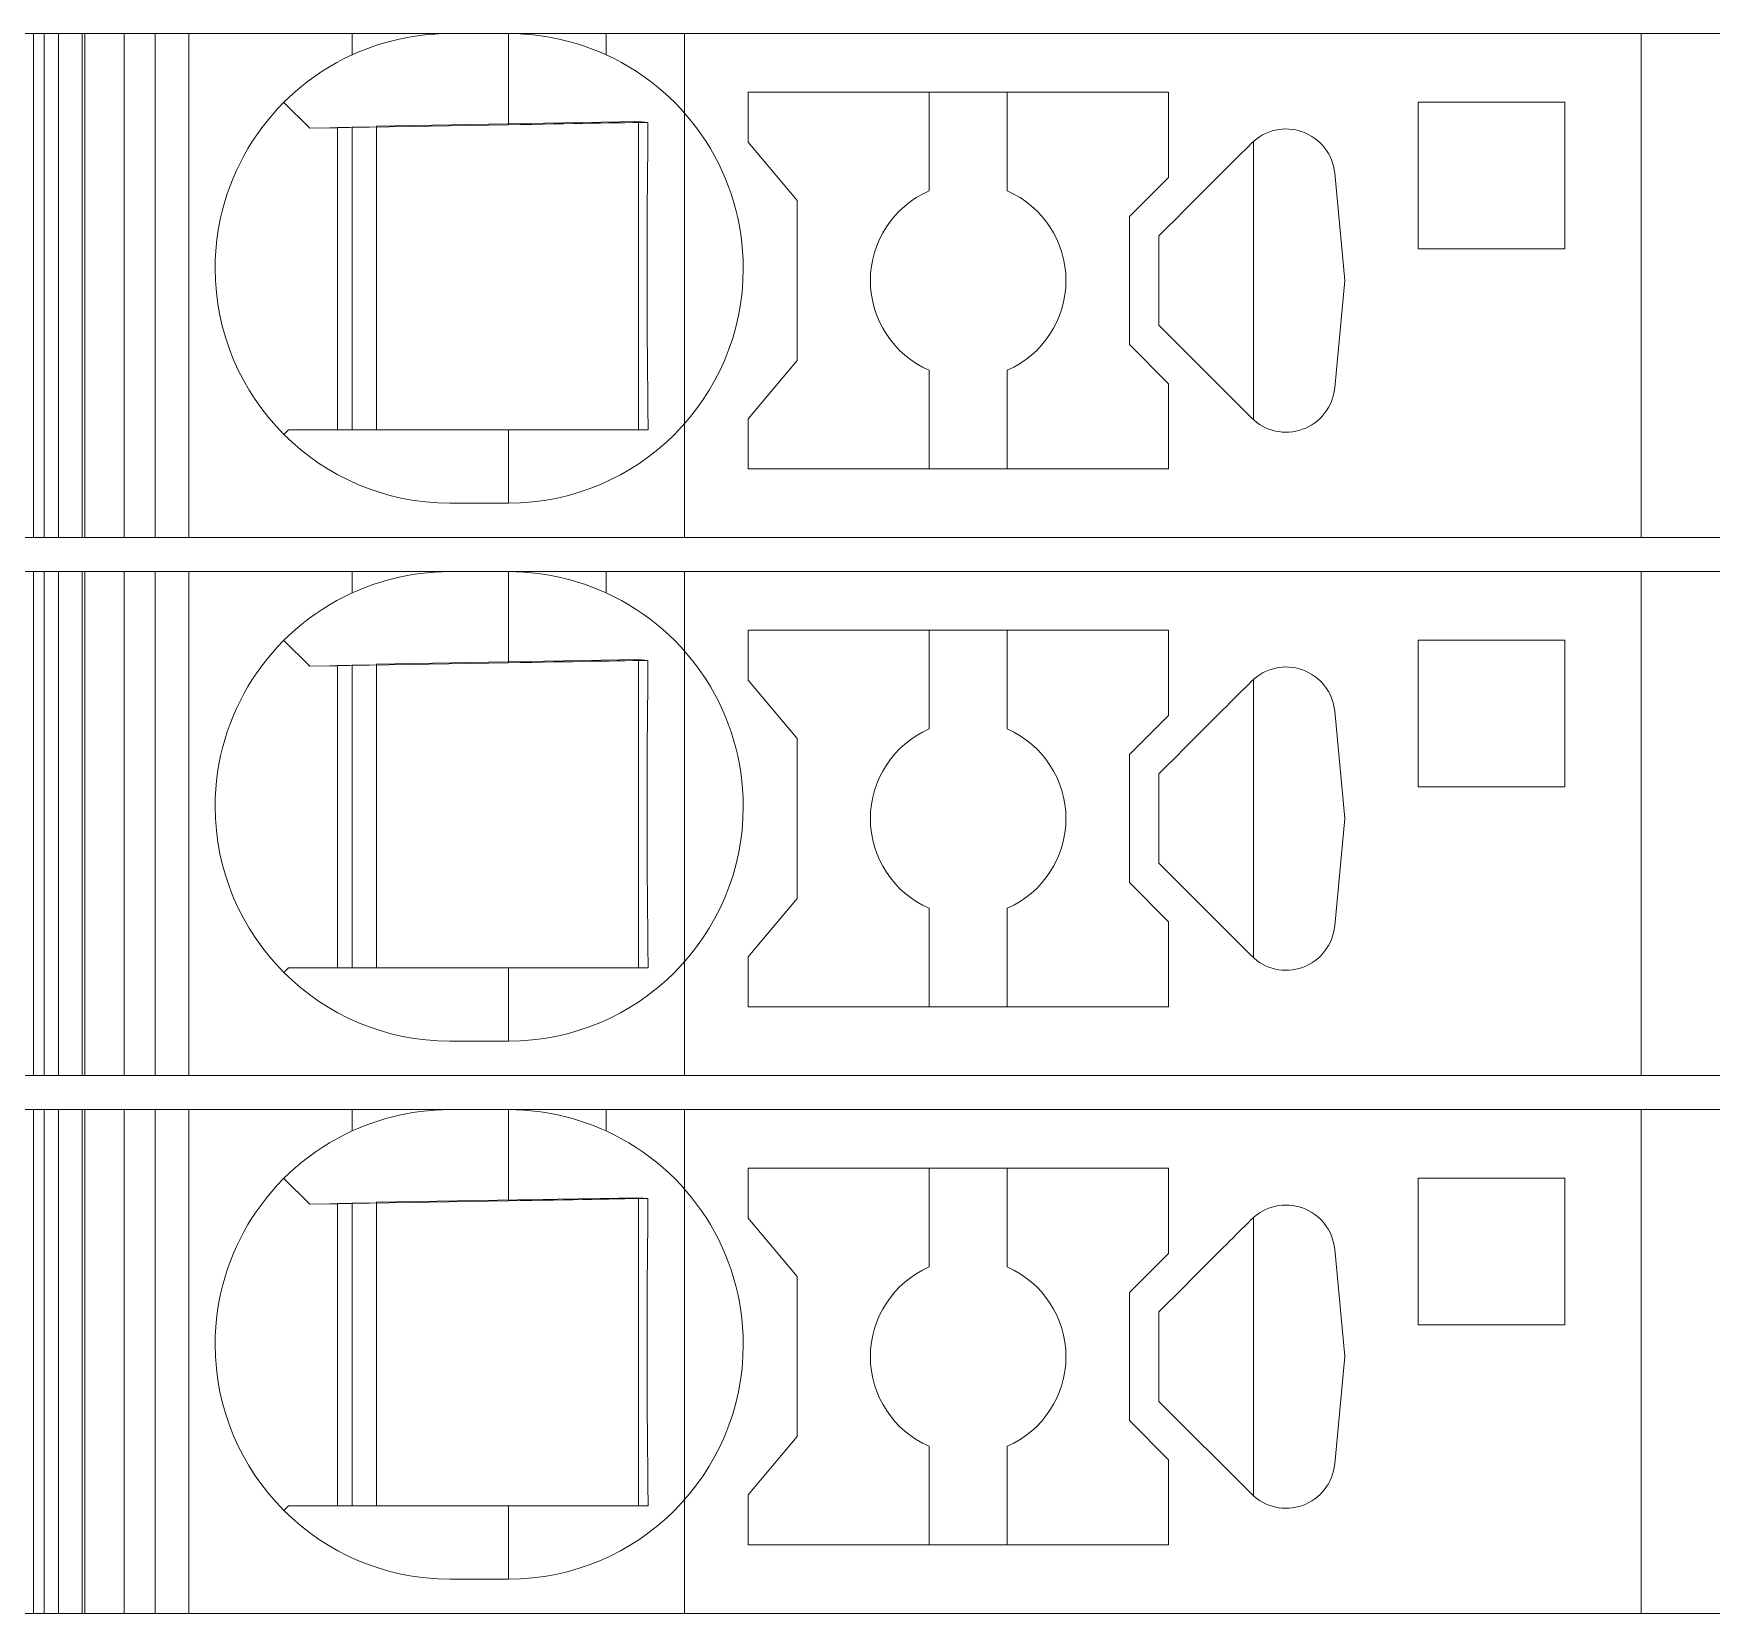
# Model space of a CAD drawing. Header units: millimetres. Extents: x 0 to 1680, y 0 to 1188.
# Drawn here: x 891.89 to 909.05, y 446.35 to 462.5 of the extents above; entities that cross this region are included whole.
import ezdxf
from ezdxf.enums import TextEntityAlignment as Align

# ---------------------------------------------------------------- set-up
doc = ezdxf.new("R2010")
doc.units = ezdxf.units.MM
for name, color, linetype, lineweight in [('EPLAN309', 5, 'Continuous', 5), ('EPLAN493', 5, 'Continuous', 5), ('MAIN-1', 7, 'Continuous', 5), ('MAIN-2', 7, 'Continuous', 5)]:
    doc.layers.add(name, color=color, linetype=linetype, lineweight=lineweight)
doc.styles.add('Tahoma', font='')
doc.styles.get('Tahoma').set_extended_font_data('Tahoma')

# ---------------------------------------------------------------- blocks, each defined once
blk = doc.blocks.new('EPLSYM_LibrarySPECIAL_Symbol12_Variant0_Placement8_14')
at = {"layer": 'EPLAN309', "lineweight": 13, "ltscale": 16}
blk.add_lwpolyline([(0, -5.15), (68.15, -5.15), (68.15, 0), (0, 0)], close=True, dxfattribs=at)
at = {"layer": 'EPLAN493', "color": 5, "style": 'Tahoma'}
blk.add_attdef('17_20450', text='', height=2.3478, dxfattribs=at).set_placement((0, -21.83478), align=Align.MIDDLE_RIGHT)
blk = doc.blocks.new('EPLSYM_LibrarySPECIAL_Symbol12_Variant0_Placement8_15')
at = {"layer": 'EPLAN309', "lineweight": 13, "ltscale": 16}
blk.add_lwpolyline([(0, -5.15), (68.15, -5.15), (68.15, 0), (0, 0)], close=True, dxfattribs=at)
at = {"layer": 'EPLAN493', "color": 5, "style": 'Tahoma'}
blk.add_attdef('17_20450', text='', height=2.3478, dxfattribs=at).set_placement((0, -21.83478), align=Align.MIDDLE_RIGHT)
blk = doc.blocks.new('EPLSYM_LibrarySPECIAL_Symbol12_Variant0_Placement8_16')
at = {"layer": 'EPLAN309', "lineweight": 13, "ltscale": 16}
blk.add_lwpolyline([(0, -5.15), (68.15, -5.15), (68.15, 0), (0, 0)], close=True, dxfattribs=at)
at = {"layer": 'EPLAN493', "color": 5, "style": 'Tahoma'}
blk.add_attdef('17_20450', text='', height=2.3478, dxfattribs=at).set_placement((0, -21.83478), align=Align.MIDDLE_RIGHT)

msp = doc.modelspace()

# ---------------------------------------------------------------- linework, layer by layer
at = {"layer": 'MAIN-1'}
for p, q in [((892.001, 462.5), (891.893, 462.5)), ((891.893, 457.35), (891.893, 462.5)), ((892.001, 462.5), (895.15, 462.5)), ((892.001, 457.35), (892.001, 462.5)), ((895.15, 462.5), (896.15, 462.5)), ((895.15, 462.5), (895.15, 462.282)), ((895.313, 462.349), (895.372, 462.37)), ((895.372, 462.37), (895.433, 462.39)), ((895.433, 462.39), (895.497, 462.409)), ((895.497, 462.409), (895.563, 462.427)), ((895.563, 462.427), (895.631, 462.443)), ((895.631, 462.443), (895.701, 462.458)), ((895.701, 462.458), (895.772, 462.47)), ((895.772, 462.47), (895.846, 462.481)), ((895.846, 462.481), (895.921, 462.489)), ((895.921, 462.489), (895.997, 462.495)), ((895.997, 462.495), (896.073, 462.499)), ((896.073, 462.499), (896.15, 462.5)), ((896.75, 462.5), (896.15, 462.5)), ((896.827, 462.499), (896.75, 462.5)), ((897.75, 462.5), (896.75, 462.5)), ((896.75, 461.568), (896.75, 462.5)), ((896.903, 462.495), (896.827, 462.499)), ((896.979, 462.489), (896.903, 462.495)), ((897.054, 462.481), (896.979, 462.489)), ((897.128, 462.47), (897.054, 462.481)), ((897.199, 462.458), (897.128, 462.47)), ((897.269, 462.443), (897.199, 462.458)), ((897.337, 462.427), (897.269, 462.443)), ((897.403, 462.409), (897.337, 462.427)), ((897.467, 462.39), (897.403, 462.409)), ((897.528, 462.37), (897.467, 462.39)), ((897.587, 462.349), (897.528, 462.37)), ((897.75, 462.5), (908.332, 462.5)), ((897.75, 462.5), (897.75, 462.282)), ((909.05, 462.5), (908.332, 462.5)), ((908.332, 457.35), (908.332, 462.5)), ((895.15, 462.282), (895.202, 462.305)), ((895.202, 462.305), (895.256, 462.327)), ((895.256, 462.327), (895.313, 462.349)), ((897.644, 462.327), (897.587, 462.349)), ((897.698, 462.305), (897.644, 462.327)), ((897.75, 462.282), (897.698, 462.305)), ((899.2, 461.9), (899.2, 461.389)), ((903.5, 461.9), (899.2, 461.9)), ((901.05, 461.9), (901.05, 460.892)), ((901.85, 460.892), (901.85, 461.9)), ((903.5, 461.029), (903.5, 461.9)), ((894.453, 461.797), (894.717, 461.533)), ((906.05, 461.8), (906.05, 460.3)), ((907.55, 461.8), (906.05, 461.8)), ((907.55, 460.3), (907.55, 461.8)), ((894.717, 461.533), (896.75, 461.568)), ((895, 458.45), (895, 461.538)), ((895.15, 461.54), (895.15, 458.45)), ((895.4, 458.45), (895.4, 461.545)), ((896.87, 461.57), (896.75, 461.568)), ((896.987, 461.572), (896.87, 461.57)), ((897.1, 461.574), (896.987, 461.572)), ((897.209, 461.576), (897.1, 461.574)), ((897.313, 461.578), (897.209, 461.576)), ((897.412, 461.579), (897.313, 461.578)), ((897.507, 461.581), (897.412, 461.579)), ((897.599, 461.583), (897.507, 461.581)), ((897.688, 461.584), (897.599, 461.583)), ((897.774, 461.586), (897.688, 461.584)), ((897.858, 461.587), (897.774, 461.586)), ((897.94, 461.588), (897.858, 461.587)), ((898.02, 461.59), (897.94, 461.588)), ((898.099, 461.591), (898.02, 461.59)), ((898.079, 458.45), (898.079, 461.591)), ((898.176, 461.592), (898.099, 461.591)), ((898.175, 461.45), (898.176, 461.522)), ((898.176, 461.522), (898.176, 461.592)), ((898.173, 461.303), (898.174, 461.377)), ((898.174, 461.377), (898.175, 461.45)), ((899.7, 460.793), (899.2, 461.389)), ((904.315, 461.347), (904.284, 461.316)), ((904.346, 461.379), (904.315, 461.347)), ((904.367, 461.398), (904.367, 458.552)), ((898.172, 461.149), (898.173, 461.227)), ((898.173, 461.227), (898.173, 461.303)), ((904.158, 461.191), (904.127, 461.159)), ((904.19, 461.222), (904.158, 461.191)), ((904.221, 461.253), (904.19, 461.222)), ((904.252, 461.285), (904.221, 461.253)), ((904.284, 461.316), (904.252, 461.285)), ((898.17, 460.988), (898.171, 461.07)), ((898.171, 461.07), (898.172, 461.149)), ((903.1, 460.629), (903.5, 461.029)), ((903.983, 461.015), (903.943, 460.975)), ((904.021, 461.053), (903.983, 461.015)), ((904.058, 461.09), (904.021, 461.053)), ((904.094, 461.126), (904.058, 461.09)), ((904.127, 461.159), (904.094, 461.126)), ((905.302, 459.975), (905.198, 461.072)), ((898.169, 460.817), (898.17, 460.904)), ((898.17, 460.904), (898.17, 460.988)), ((903.823, 460.856), (903.742, 460.774)), ((903.902, 460.934), (903.823, 460.856)), ((903.943, 460.975), (903.902, 460.934)), ((898.168, 460.632), (898.169, 460.726)), ((898.169, 460.726), (898.169, 460.817)), ((899.7, 459.157), (899.7, 460.793)), ((903.658, 460.69), (903.572, 460.604)), ((903.742, 460.774), (903.658, 460.69)), ((898.167, 460.431), (898.168, 460.534)), ((898.168, 460.534), (898.168, 460.632)), ((903.1, 460.629), (903.1, 459.321)), ((903.486, 460.518), (903.4, 460.432)), ((903.572, 460.604), (903.486, 460.518)), ((898.167, 460.324), (898.167, 460.431)), ((898.167, 460.213), (898.167, 460.324)), ((903.4, 460.302), (903.4, 460.432)), ((898.167, 460.1), (898.167, 460.213)), ((903.4, 460.171), (903.4, 460.302)), ((903.4, 460.04), (903.4, 460.171)), ((906.05, 460.3), (907.55, 460.3)), ((898.167, 459.979), (898.167, 460.1)), ((898.167, 459.861), (898.167, 459.979)), ((903.4, 459.91), (903.4, 460.04)), ((905.198, 458.878), (905.302, 459.975)), ((898.167, 459.747), (898.167, 459.861)), ((903.4, 459.779), (903.4, 459.91)), ((898.168, 459.638), (898.167, 459.747)), ((898.168, 459.534), (898.168, 459.638)), ((903.4, 459.648), (903.4, 459.779)), ((903.4, 459.518), (903.4, 459.648)), ((898.169, 459.434), (898.168, 459.534)), ((903.4, 459.518), (904.346, 458.571)), ((898.169, 459.339), (898.169, 459.434)), ((898.17, 459.248), (898.169, 459.339)), ((903.5, 458.921), (903.1, 459.321)), ((898.171, 459.159), (898.17, 459.248)), ((898.172, 459.073), (898.171, 459.159)), ((899.2, 458.561), (899.7, 459.157)), ((898.172, 458.99), (898.172, 459.073)), ((898.173, 458.908), (898.172, 458.99)), ((901.05, 458.05), (901.05, 459.058)), ((901.85, 458.05), (901.85, 459.058)), ((898.174, 458.829), (898.173, 458.908)), ((898.175, 458.75), (898.174, 458.829)), ((903.5, 458.05), (903.5, 458.921)), ((898.176, 458.674), (898.175, 458.75)), ((898.176, 458.598), (898.176, 458.674)), ((898.177, 458.524), (898.176, 458.598)), ((894.5, 458.45), (894.453, 458.403)), ((894.5, 458.45), (896.75, 458.45)), ((896.75, 458.45), (896.842, 458.45)), ((896.75, 458.45), (896.75, 457.7)), ((896.842, 458.45), (896.933, 458.45)), ((896.933, 458.45), (897.023, 458.45)), ((897.023, 458.45), (897.11, 458.45)), ((897.11, 458.45), (897.195, 458.45)), ((897.195, 458.45), (897.278, 458.45)), ((897.278, 458.45), (897.358, 458.45)), ((897.358, 458.45), (897.436, 458.45)), ((897.436, 458.45), (897.511, 458.45)), ((897.511, 458.45), (897.585, 458.45)), ((897.585, 458.45), (897.657, 458.45)), ((897.657, 458.45), (897.726, 458.45)), ((897.726, 458.45), (897.795, 458.45)), ((897.795, 458.45), (897.861, 458.45)), ((897.861, 458.45), (897.927, 458.45)), ((897.927, 458.45), (897.991, 458.45)), ((897.991, 458.45), (898.055, 458.45)), ((898.055, 458.45), (898.117, 458.45)), ((898.117, 458.45), (898.178, 458.45)), ((898.178, 458.45), (898.177, 458.524)), ((899.2, 458.561), (899.2, 458.05)), ((903.5, 458.05), (899.2, 458.05)), ((896.75, 457.7), (896.15, 457.7)), ((892.001, 457.35), (891.893, 457.35)), ((892.001, 457.35), (908.332, 457.35)), ((909.05, 457.35), (908.332, 457.35)), ((892.001, 457), (891.893, 457)), ((891.893, 451.85), (891.893, 457)), ((892.001, 457), (895.15, 457)), ((892.001, 451.85), (892.001, 457)), ((895.15, 457), (896.15, 457)), ((895.15, 457), (895.15, 456.782)), ((895.372, 456.87), (895.433, 456.89)), ((895.433, 456.89), (895.497, 456.909)), ((895.497, 456.909), (895.563, 456.927)), ((895.563, 456.927), (895.631, 456.943)), ((895.631, 456.943), (895.701, 456.958)), ((895.701, 456.958), (895.772, 456.97)), ((895.772, 456.97), (895.846, 456.981)), ((895.846, 456.981), (895.921, 456.989)), ((895.921, 456.989), (895.997, 456.995)), ((895.997, 456.995), (896.073, 456.999)), ((896.073, 456.999), (896.15, 457)), ((896.75, 457), (896.15, 457)), ((896.827, 456.999), (896.75, 457)), ((897.75, 457), (896.75, 457)), ((896.75, 456.068), (896.75, 457)), ((896.903, 456.995), (896.827, 456.999)), ((896.979, 456.989), (896.903, 456.995)), ((897.054, 456.981), (896.979, 456.989)), ((897.128, 456.97), (897.054, 456.981)), ((897.199, 456.958), (897.128, 456.97)), ((897.269, 456.943), (897.199, 456.958)), ((897.337, 456.927), (897.269, 456.943)), ((897.403, 456.909), (897.337, 456.927)), ((897.467, 456.89), (897.403, 456.909)), ((897.528, 456.87), (897.467, 456.89)), ((897.75, 457), (908.332, 457)), ((897.75, 457), (897.75, 456.782)), ((909.05, 457), (908.332, 457)), ((908.332, 451.85), (908.332, 457)), ((895.15, 456.782), (895.202, 456.805)), ((895.202, 456.805), (895.256, 456.827)), ((895.256, 456.827), (895.313, 456.849)), ((895.313, 456.849), (895.372, 456.87)), ((897.587, 456.849), (897.528, 456.87)), ((897.644, 456.827), (897.587, 456.849)), ((897.698, 456.805), (897.644, 456.827)), ((897.75, 456.782), (897.698, 456.805)), ((899.2, 456.4), (899.2, 455.889)), ((903.5, 456.4), (899.2, 456.4)), ((901.05, 456.4), (901.05, 455.392)), ((901.85, 455.392), (901.85, 456.4)), ((903.5, 455.529), (903.5, 456.4)), ((894.453, 456.297), (894.717, 456.033)), ((906.05, 456.3), (906.05, 454.8)), ((907.55, 456.3), (906.05, 456.3)), ((907.55, 454.8), (907.55, 456.3)), ((894.717, 456.033), (896.75, 456.068)), ((895, 452.95), (895, 456.038)), ((895.15, 456.04), (895.15, 452.95)), ((895.4, 452.95), (895.4, 456.045)), ((896.87, 456.07), (896.75, 456.068)), ((896.987, 456.072), (896.87, 456.07)), ((897.1, 456.074), (896.987, 456.072)), ((897.209, 456.076), (897.1, 456.074)), ((897.313, 456.078), (897.209, 456.076)), ((897.412, 456.079), (897.313, 456.078)), ((897.507, 456.081), (897.412, 456.079)), ((897.599, 456.083), (897.507, 456.081)), ((897.688, 456.084), (897.599, 456.083)), ((897.774, 456.086), (897.688, 456.084)), ((897.858, 456.087), (897.774, 456.086)), ((897.94, 456.088), (897.858, 456.087)), ((898.02, 456.09), (897.94, 456.088)), ((898.099, 456.091), (898.02, 456.09)), ((898.079, 452.95), (898.079, 456.091)), ((898.176, 456.092), (898.099, 456.091)), ((898.176, 456.022), (898.176, 456.092)), ((898.173, 455.803), (898.174, 455.877)), ((898.174, 455.877), (898.175, 455.95)), ((898.175, 455.95), (898.176, 456.022)), ((899.7, 455.293), (899.2, 455.889)), ((904.346, 455.879), (904.315, 455.847)), ((904.367, 455.898), (904.367, 453.052)), ((898.172, 455.649), (898.173, 455.727)), ((898.173, 455.727), (898.173, 455.803)), ((904.158, 455.691), (904.127, 455.659)), ((904.19, 455.722), (904.158, 455.691)), ((904.221, 455.753), (904.19, 455.722)), ((904.252, 455.785), (904.221, 455.753)), ((904.284, 455.816), (904.252, 455.785)), ((904.315, 455.847), (904.284, 455.816)), ((898.17, 455.488), (898.171, 455.57)), ((898.171, 455.57), (898.172, 455.649)), ((903.1, 455.129), (903.5, 455.529)), ((903.983, 455.515), (903.943, 455.475)), ((904.021, 455.553), (903.983, 455.515)), ((904.058, 455.59), (904.021, 455.553)), ((904.094, 455.626), (904.058, 455.59)), ((904.127, 455.659), (904.094, 455.626)), ((905.302, 454.475), (905.198, 455.572)), ((898.169, 455.317), (898.17, 455.404)), ((898.17, 455.404), (898.17, 455.488)), ((903.823, 455.356), (903.742, 455.274)), ((903.902, 455.434), (903.823, 455.356)), ((903.943, 455.475), (903.902, 455.434)), ((898.168, 455.132), (898.169, 455.226)), ((898.169, 455.226), (898.169, 455.317)), ((899.7, 453.657), (899.7, 455.293)), ((903.658, 455.19), (903.572, 455.104)), ((903.742, 455.274), (903.658, 455.19)), ((898.167, 454.931), (898.168, 455.034)), ((898.168, 455.034), (898.168, 455.132)), ((903.1, 455.129), (903.1, 453.821)), ((903.486, 455.018), (903.4, 454.932)), ((903.572, 455.104), (903.486, 455.018)), ((898.167, 454.824), (898.167, 454.931)), ((898.167, 454.713), (898.167, 454.824)), ((903.4, 454.802), (903.4, 454.932)), ((898.167, 454.6), (898.167, 454.713)), ((903.4, 454.671), (903.4, 454.802)), ((903.4, 454.54), (903.4, 454.671)), ((906.05, 454.8), (907.55, 454.8)), ((898.167, 454.479), (898.167, 454.6)), ((898.167, 454.361), (898.167, 454.479)), ((903.4, 454.41), (903.4, 454.54)), ((898.167, 454.247), (898.167, 454.361)), ((903.4, 454.279), (903.4, 454.41)), ((905.198, 453.378), (905.302, 454.475)), ((898.168, 454.138), (898.167, 454.247)), ((898.168, 454.034), (898.168, 454.138)), ((903.4, 454.148), (903.4, 454.279)), ((903.4, 454.018), (903.4, 454.148)), ((898.169, 453.934), (898.168, 454.034)), ((903.4, 454.018), (904.346, 453.071)), ((898.169, 453.839), (898.169, 453.934)), ((898.17, 453.748), (898.169, 453.839)), ((903.5, 453.421), (903.1, 453.821)), ((898.171, 453.659), (898.17, 453.748)), ((898.172, 453.573), (898.171, 453.659)), ((899.2, 453.061), (899.7, 453.657)), ((898.172, 453.49), (898.172, 453.573)), ((898.173, 453.408), (898.172, 453.49)), ((901.05, 452.55), (901.05, 453.558)), ((901.85, 452.55), (901.85, 453.558)), ((898.174, 453.329), (898.173, 453.408)), ((898.175, 453.25), (898.174, 453.329)), ((903.5, 452.55), (903.5, 453.421)), ((898.176, 453.174), (898.175, 453.25)), ((898.176, 453.098), (898.176, 453.174)), ((894.5, 452.95), (894.453, 452.903)), ((894.5, 452.95), (896.75, 452.95)), ((896.75, 452.95), (896.842, 452.95)), ((896.75, 452.95), (896.75, 452.2)), ((896.842, 452.95), (896.933, 452.95)), ((896.933, 452.95), (897.023, 452.95)), ((897.023, 452.95), (897.11, 452.95)), ((897.11, 452.95), (897.195, 452.95)), ((897.195, 452.95), (897.278, 452.95)), ((897.278, 452.95), (897.358, 452.95)), ((897.358, 452.95), (897.436, 452.95)), ((897.436, 452.95), (897.511, 452.95)), ((897.511, 452.95), (897.585, 452.95)), ((897.585, 452.95), (897.657, 452.95)), ((897.657, 452.95), (897.726, 452.95)), ((897.726, 452.95), (897.795, 452.95)), ((897.795, 452.95), (897.861, 452.95)), ((897.861, 452.95), (897.927, 452.95)), ((897.927, 452.95), (897.991, 452.95)), ((897.991, 452.95), (898.055, 452.95)), ((898.055, 452.95), (898.117, 452.95)), ((898.117, 452.95), (898.178, 452.95)), ((898.177, 453.024), (898.176, 453.098)), ((898.178, 452.95), (898.177, 453.024)), ((899.2, 453.061), (899.2, 452.55)), ((903.5, 452.55), (899.2, 452.55)), ((896.75, 452.2), (896.15, 452.2)), ((892.001, 451.85), (891.893, 451.85)), ((892.001, 451.85), (908.332, 451.85)), ((909.05, 451.85), (908.332, 451.85)), ((892.001, 451.5), (891.893, 451.5)), ((891.893, 446.35), (891.893, 451.5)), ((892.001, 451.5), (895.15, 451.5)), ((892.001, 446.35), (892.001, 451.5)), ((895.15, 451.5), (896.15, 451.5)), ((895.15, 451.5), (895.15, 451.282)), ((895.372, 451.37), (895.433, 451.39)), ((895.433, 451.39), (895.497, 451.409)), ((895.497, 451.409), (895.563, 451.427)), ((895.563, 451.427), (895.631, 451.443)), ((895.631, 451.443), (895.701, 451.458)), ((895.701, 451.458), (895.772, 451.47)), ((895.772, 451.47), (895.846, 451.481)), ((895.846, 451.481), (895.921, 451.489)), ((895.921, 451.489), (895.997, 451.495)), ((895.997, 451.495), (896.073, 451.499)), ((896.073, 451.499), (896.15, 451.5)), ((896.75, 451.5), (896.15, 451.5)), ((896.827, 451.499), (896.75, 451.5)), ((897.75, 451.5), (896.75, 451.5)), ((896.75, 450.568), (896.75, 451.5)), ((896.903, 451.495), (896.827, 451.499)), ((896.979, 451.489), (896.903, 451.495)), ((897.054, 451.481), (896.979, 451.489)), ((897.128, 451.47), (897.054, 451.481)), ((897.199, 451.458), (897.128, 451.47)), ((897.269, 451.443), (897.199, 451.458)), ((897.337, 451.427), (897.269, 451.443)), ((897.403, 451.409), (897.337, 451.427)), ((897.467, 451.39), (897.403, 451.409)), ((897.528, 451.37), (897.467, 451.39)), ((897.75, 451.5), (908.332, 451.5)), ((897.75, 451.5), (897.75, 451.282)), ((909.05, 451.5), (908.332, 451.5)), ((908.332, 446.35), (908.332, 451.5)), ((895.15, 451.282), (895.202, 451.305)), ((895.202, 451.305), (895.256, 451.327)), ((895.256, 451.327), (895.313, 451.349)), ((895.313, 451.349), (895.372, 451.37)), ((897.587, 451.349), (897.528, 451.37)), ((897.644, 451.327), (897.587, 451.349)), ((897.698, 451.305), (897.644, 451.327)), ((897.75, 451.282), (897.698, 451.305)), ((899.2, 450.9), (899.2, 450.389)), ((903.5, 450.9), (899.2, 450.9)), ((901.05, 450.9), (901.05, 449.892)), ((901.85, 449.892), (901.85, 450.9)), ((903.5, 450.029), (903.5, 450.9)), ((894.453, 450.797), (894.717, 450.533)), ((906.05, 450.8), (906.05, 449.3)), ((907.55, 450.8), (906.05, 450.8)), ((907.55, 449.3), (907.55, 450.8)), ((894.717, 450.533), (896.75, 450.568)), ((895, 447.45), (895, 450.538)), ((895.15, 450.54), (895.15, 447.45)), ((895.4, 447.45), (895.4, 450.545)), ((896.87, 450.57), (896.75, 450.568)), ((896.987, 450.572), (896.87, 450.57)), ((897.1, 450.574), (896.987, 450.572)), ((897.209, 450.576), (897.1, 450.574)), ((897.313, 450.578), (897.209, 450.576)), ((897.412, 450.579), (897.313, 450.578)), ((897.507, 450.581), (897.412, 450.579)), ((897.599, 450.583), (897.507, 450.581)), ((897.688, 450.584), (897.599, 450.583)), ((897.774, 450.586), (897.688, 450.584)), ((897.858, 450.587), (897.774, 450.586)), ((897.94, 450.588), (897.858, 450.587)), ((898.02, 450.59), (897.94, 450.588)), ((898.099, 450.591), (898.02, 450.59)), ((898.079, 447.45), (898.079, 450.591)), ((898.176, 450.592), (898.099, 450.591)), ((898.176, 450.522), (898.176, 450.592)), ((898.173, 450.303), (898.174, 450.377)), ((898.174, 450.377), (898.175, 450.45)), ((898.175, 450.45), (898.176, 450.522)), ((899.7, 449.793), (899.2, 450.389)), ((904.346, 450.379), (904.315, 450.347)), ((904.367, 450.398), (904.367, 447.552)), ((898.172, 450.149), (898.173, 450.227)), ((898.173, 450.227), (898.173, 450.303)), ((904.158, 450.191), (904.127, 450.159)), ((904.19, 450.222), (904.158, 450.191)), ((904.221, 450.253), (904.19, 450.222)), ((904.252, 450.285), (904.221, 450.253)), ((904.284, 450.316), (904.252, 450.285)), ((904.315, 450.347), (904.284, 450.316)), ((898.17, 449.988), (898.171, 450.07)), ((898.171, 450.07), (898.172, 450.149)), ((903.1, 449.629), (903.5, 450.029)), ((904.021, 450.053), (903.983, 450.015)), ((904.058, 450.09), (904.021, 450.053)), ((904.094, 450.126), (904.058, 450.09)), ((904.127, 450.159), (904.094, 450.126)), ((905.302, 448.975), (905.198, 450.072)), ((898.169, 449.817), (898.17, 449.904)), ((898.17, 449.904), (898.17, 449.988)), ((903.823, 449.856), (903.742, 449.774)), ((903.902, 449.934), (903.823, 449.856)), ((903.943, 449.975), (903.902, 449.934)), ((903.983, 450.015), (903.943, 449.975)), ((898.168, 449.632), (898.169, 449.726)), ((898.169, 449.726), (898.169, 449.817)), ((899.7, 448.157), (899.7, 449.793)), ((903.658, 449.69), (903.572, 449.604)), ((903.742, 449.774), (903.658, 449.69)), ((898.167, 449.431), (898.168, 449.534)), ((898.168, 449.534), (898.168, 449.632)), ((903.1, 449.629), (903.1, 448.321)), ((903.486, 449.518), (903.4, 449.432)), ((903.572, 449.604), (903.486, 449.518)), ((898.167, 449.324), (898.167, 449.431)), ((903.4, 449.302), (903.4, 449.432)), ((898.167, 449.213), (898.167, 449.324)), ((898.167, 449.1), (898.167, 449.213)), ((903.4, 449.171), (903.4, 449.302)), ((903.4, 449.04), (903.4, 449.171)), ((906.05, 449.3), (907.55, 449.3)), ((898.167, 448.979), (898.167, 449.1)), ((903.4, 448.91), (903.4, 449.04)), ((898.167, 448.861), (898.167, 448.979)), ((898.167, 448.747), (898.167, 448.861)), ((903.4, 448.779), (903.4, 448.91)), ((905.198, 447.878), (905.302, 448.975)), ((898.168, 448.638), (898.167, 448.747)), ((903.4, 448.648), (903.4, 448.779)), ((903.4, 448.518), (903.4, 448.648)), ((898.168, 448.534), (898.168, 448.638)), ((898.169, 448.434), (898.168, 448.534)), ((903.4, 448.518), (904.346, 447.571)), ((898.169, 448.339), (898.169, 448.434)), ((898.17, 448.248), (898.169, 448.339)), ((903.5, 447.921), (903.1, 448.321)), ((898.171, 448.159), (898.17, 448.248)), ((898.172, 448.073), (898.171, 448.159)), ((899.2, 447.561), (899.7, 448.157)), ((898.172, 447.99), (898.172, 448.073)), ((898.173, 447.908), (898.172, 447.99)), ((901.05, 447.05), (901.05, 448.058)), ((901.85, 447.05), (901.85, 448.058)), ((898.174, 447.829), (898.173, 447.908)), ((898.175, 447.75), (898.174, 447.829)), ((903.5, 447.05), (903.5, 447.921)), ((898.176, 447.674), (898.175, 447.75)), ((898.176, 447.598), (898.176, 447.674)), ((894.5, 447.45), (894.453, 447.403)), ((894.5, 447.45), (896.75, 447.45)), ((896.75, 447.45), (896.842, 447.45)), ((896.75, 447.45), (896.75, 446.7)), ((896.842, 447.45), (896.933, 447.45)), ((896.933, 447.45), (897.023, 447.45)), ((897.023, 447.45), (897.11, 447.45)), ((897.11, 447.45), (897.195, 447.45)), ((897.195, 447.45), (897.278, 447.45)), ((897.278, 447.45), (897.358, 447.45)), ((897.358, 447.45), (897.436, 447.45)), ((897.436, 447.45), (897.511, 447.45)), ((897.511, 447.45), (897.585, 447.45)), ((897.585, 447.45), (897.657, 447.45)), ((897.657, 447.45), (897.726, 447.45)), ((897.726, 447.45), (897.795, 447.45)), ((897.795, 447.45), (897.861, 447.45)), ((897.861, 447.45), (897.927, 447.45)), ((897.927, 447.45), (897.991, 447.45)), ((897.991, 447.45), (898.055, 447.45)), ((898.055, 447.45), (898.117, 447.45)), ((898.117, 447.45), (898.178, 447.45)), ((898.177, 447.524), (898.176, 447.598)), ((898.178, 447.45), (898.177, 447.524)), ((899.2, 447.561), (899.2, 447.05)), ((903.5, 447.05), (899.2, 447.05)), ((896.75, 446.7), (896.15, 446.7)), ((892.001, 446.35), (891.893, 446.35)), ((892.001, 446.35), (908.332, 446.35)), ((909.05, 446.35), (908.332, 446.35))]:
    msp.add_line(p, q, dxfattribs=at)
for centre, radius, start, end in [((896.15, 460.1), 2.4, 114.6244, 180), ((896.75, 460.1), 2.4, 0, 65.3756), ((904.7, 461.025), 0.5, 5.4404, 135), ((901.45, 459.975), 1, 113.5782, 180), ((901.45, 459.975), 1, 0, 66.4218), ((896.15, 460.1), 2.4, 180, 270), ((896.75, 460.1), 2.4, 270, 0), ((901.45, 459.975), 1, 180, 246.4218), ((901.45, 459.975), 1, 293.5782, 0), ((904.7, 458.925), 0.5, 225, 354.5596), ((896.15, 454.6), 2.4, 114.6244, 180), ((896.75, 454.6), 2.4, 0, 65.3756), ((904.7, 455.525), 0.5, 5.4404, 135), ((901.45, 454.475), 1, 113.5782, 180), ((901.45, 454.475), 1, 0, 66.4218), ((896.15, 454.6), 2.4, 180, 270), ((896.75, 454.6), 2.4, 270, 0), ((901.45, 454.475), 1, 180, 246.4218), ((901.45, 454.475), 1, 293.5782, 0), ((904.7, 453.425), 0.5, 225, 354.5596), ((896.15, 449.1), 2.4, 114.6244, 180), ((896.75, 449.1), 2.4, 0, 65.3756), ((904.7, 450.025), 0.5, 5.4404, 135), ((901.45, 448.975), 1, 113.5782, 180), ((901.45, 448.975), 1, 0, 66.4218), ((896.15, 449.1), 2.4, 180, 270), ((896.75, 449.1), 2.4, 270, 0), ((901.45, 448.975), 1, 180, 246.4218), ((901.45, 448.975), 1, 293.5782, 0), ((904.7, 447.925), 0.5, 225, 354.5596)]:
    msp.add_arc(centre, radius, start, end, dxfattribs=at)
at = {"layer": 'MAIN-2'}
for p, q in [((892.15, 462.5), (892.15, 457.35)), ((892.389, 457.35), (892.389, 462.5)), ((892.417, 462.5), (892.417, 457.35)), ((892.82, 462.5), (892.82, 457.35)), ((893.136, 457.35), (893.136, 462.5)), ((893.481, 462.5), (893.481, 457.35)), ((898.55, 457.35), (898.55, 462.5)), ((894.717, 461.533), (895, 461.538)), ((895.15, 461.542), (895, 461.539)), ((895, 461.539), (895, 461.538)), ((895, 461.538), (895, 461.538)), ((895.4, 461.548), (895.15, 461.543)), ((895.15, 461.542), (895.15, 461.543)), ((895.15, 461.542), (895.15, 461.54)), ((895.4, 461.553), (898.079, 461.6)), ((895.4, 461.548), (895.4, 461.553)), ((895.4, 461.545), (895.4, 461.548)), ((898.079, 461.6), (898.176, 461.592)), ((898.079, 461.591), (898.079, 461.6)), ((895.15, 458.45), (895.15, 458.45)), ((895.4, 458.45), (895.4, 458.45)), ((892.15, 457), (892.15, 451.85)), ((892.389, 451.85), (892.389, 457)), ((892.417, 457), (892.417, 451.85)), ((892.82, 457), (892.82, 451.85)), ((893.136, 451.85), (893.136, 457)), ((893.481, 457), (893.481, 451.85)), ((898.55, 451.85), (898.55, 457)), ((894.717, 456.033), (895, 456.038)), ((895.15, 456.042), (895, 456.039)), ((895, 456.039), (895, 456.038)), ((895, 456.038), (895, 456.038)), ((895.4, 456.048), (895.15, 456.043)), ((895.15, 456.042), (895.15, 456.043)), ((895.15, 456.042), (895.15, 456.04)), ((895.4, 456.053), (898.079, 456.1)), ((895.4, 456.048), (895.4, 456.053)), ((895.4, 456.045), (895.4, 456.048)), ((898.079, 456.1), (898.176, 456.092)), ((898.079, 456.091), (898.079, 456.1)), ((895.15, 452.95), (895.15, 452.95)), ((895.4, 452.95), (895.4, 452.95)), ((892.15, 451.5), (892.15, 446.35)), ((892.389, 446.35), (892.389, 451.5)), ((892.417, 451.5), (892.417, 446.35)), ((892.82, 451.5), (892.82, 446.35)), ((893.136, 446.35), (893.136, 451.5)), ((893.481, 451.5), (893.481, 446.35)), ((898.55, 446.35), (898.55, 451.5)), ((894.717, 450.533), (895, 450.538)), ((895.15, 450.542), (895, 450.539)), ((895, 450.539), (895, 450.538)), ((895, 450.538), (895, 450.538)), ((895.4, 450.548), (895.15, 450.543)), ((895.15, 450.542), (895.15, 450.543)), ((895.15, 450.542), (895.15, 450.54)), ((895.4, 450.553), (898.079, 450.6)), ((895.4, 450.548), (895.4, 450.553)), ((895.4, 450.545), (895.4, 450.548)), ((898.079, 450.6), (898.176, 450.592)), ((898.079, 450.591), (898.079, 450.6)), ((895.15, 447.45), (895.15, 447.45)), ((895.4, 447.45), (895.4, 447.45))]:
    msp.add_line(p, q, dxfattribs=at)

# ---------------------------------------------------------------- block references
for name, p in [('EPLSYM_LibrarySPECIAL_Symbol12_Variant0_Placement8_14', (873, 462.5)), ('EPLSYM_LibrarySPECIAL_Symbol12_Variant0_Placement8_15', (873, 457)), ('EPLSYM_LibrarySPECIAL_Symbol12_Variant0_Placement8_16', (873, 451.5))]:
    msp.add_blockref(name, p)

doc.saveas('drawing.dxf')
